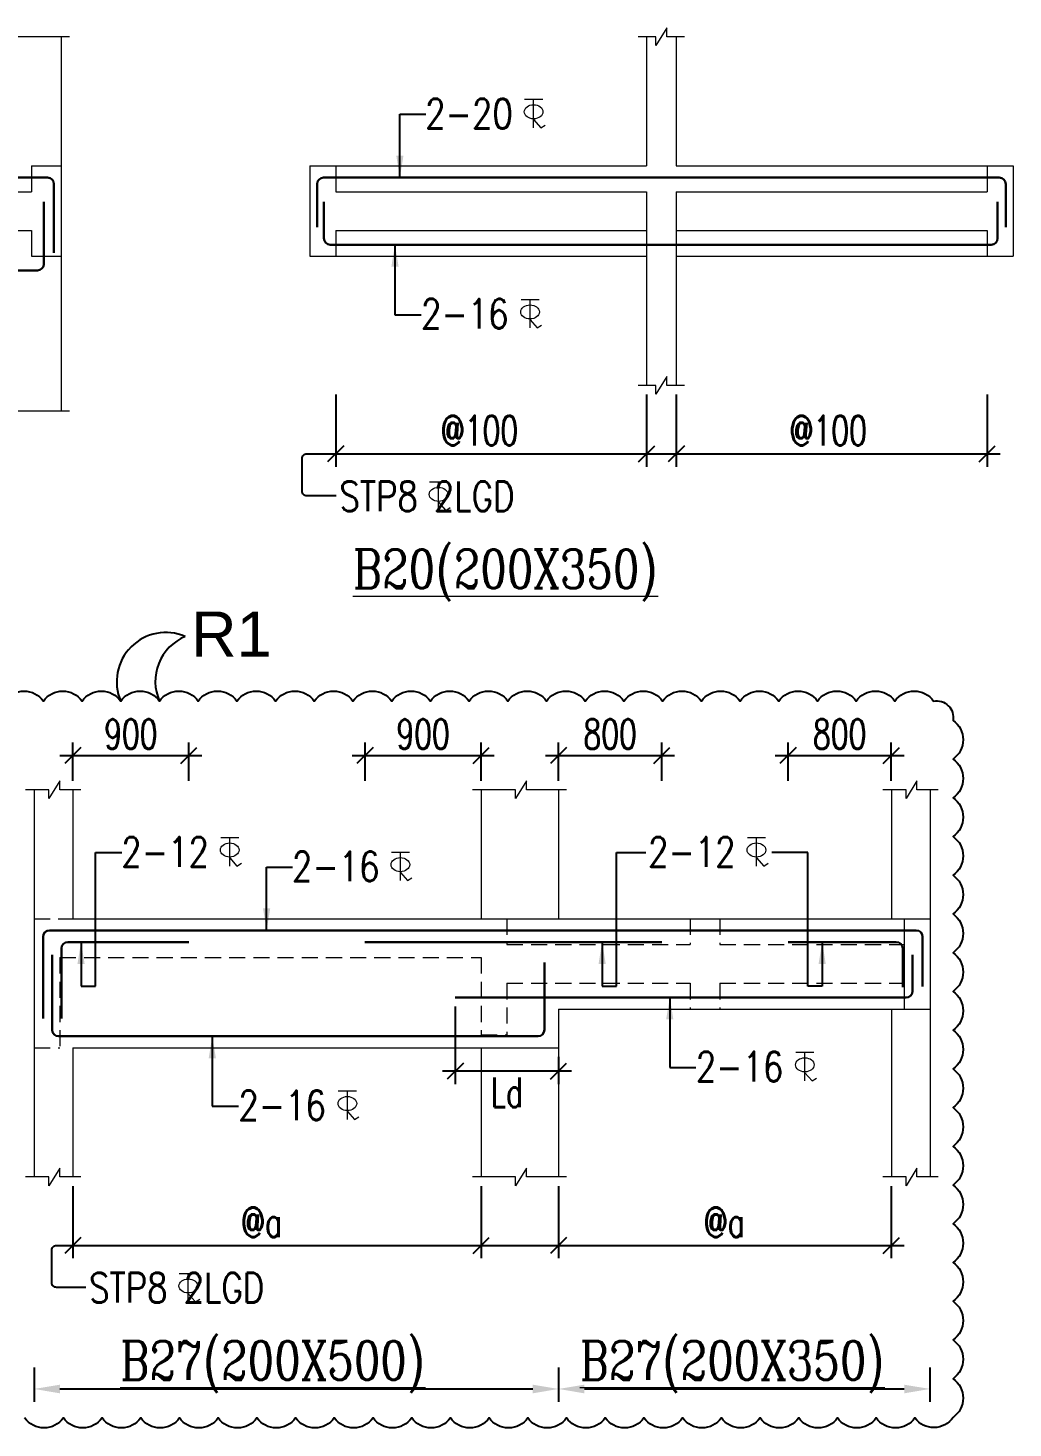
# Model space of a CAD drawing. Header units: millimetres. Extents: x 1255966 to 1543449, y 318653 to 465396.
# Drawn here: x 1501617 to 1509252, y 351651 to 362498 of the extents above; entities that cross this region are included whole.
import ezdxf

# ---------------------------------------------------------------- set-up
doc = ezdxf.new("R2010")
doc.units = ezdxf.units.MM
doc.header["$LTSCALE"] = 500
doc.header["$MEASUREMENT"] = 0
doc.header["$PDMODE"] = 34
doc.linetypes.add('HIDDEN', pattern=[0.375, 0.25, -0.125])
doc.layers.get('Defpoints').update_dxf_attribs({"lineweight": 0})
for name, color, linetype, lineweight in [('BEAM ELE', 2, 'Continuous', 15), ('DIM', 1, 'Continuous', 20), ('TAXT', 3, 'Continuous', 15), ('TEXT', 7, 'Continuous', 13), ('TEXT2', 3, 'Continuous', 15), ('TOWER AREA BEAM..', 3, 'Continuous', 20)]:
    doc.layers.add(name, color=color, linetype=linetype, lineweight=lineweight)
for name, color, linetype in [('CLOUD', 95, 'Continuous'), ('D', 10, 'Continuous'), ('ST DIM.', 1, 'Continuous'), ('STEEL', 1, 'Continuous')]:
    doc.layers.add(name, color=color, linetype=linetype)
doc.styles.add('2MM', font='romans.shx', dxfattribs={"width": 0.7})
doc.styles.add('3mm', font='arial.ttf')
doc.styles.add('BHTESHT$0$HSCC2', font='romanc.shx')
doc.styles.add('haider', font='romans.shx')
doc.dimstyles.new('SHUIB MOD.', dxfattribs={"dimtxt": 230, "dimasz": 130, "dimexe": 100, "dimexo": 70, "dimgap": 50, "dimtad": 2, "dimdec": 0, "dimzin": 4, "dimdsep": 46, "dimtxsty": '2MM', "dimblk": 'OBLIQUE', "dimcen": 0.09, "dimdle": 100, "dimclrd": 1, "dimclre": 1, "dimclrt": 3, "dimadec": 0, "dimazin": 0, "dimtfac": 1, "dimtdec": 0, "dimtix": 1, "dimtmove": 2, "dimatfit": 3, "dimfxl": 100, "dimtolj": 1, "dimlwd": -1, "dimarcsym": 0})

# ---------------------------------------------------------------- blocks, each defined once
blk = doc.blocks.new('_Oblique')
at = {"color": 0, "linetype": 'ByBlock', "lineweight": -2}
blk.add_line((-0.5, -0.5), (0.5, 0.5), dxfattribs=at)
blk = doc.blocks.new('A$C76682FD6')
at = {"layer": 'TEXT', "color": 3, "ltscale": 0.2}
for p, q in [((143, 219, -1), (2, 219, -1)), ((72, 0, -1), (72, 219, -1)), ((72, 63, -1), (128, 0, -1)), ((128, 0, -1), (162, 21))]:
    blk.add_line(p, q, dxfattribs=at)
blk.add_ellipse((72, 124, -1), major_axis=(72.3, 0), ratio=0.753223, dxfattribs=at)
blk = doc.blocks.new('*D143')
at = {"layer": 'Defpoints', "color": 0, "ltscale": 100, "transparency": 16777216}
for p in [(1501964, 353596, 6), (1505129, 353596, 6), (1505129, 353066)]:
    blk.add_point(p, dxfattribs=at)
at = {"layer": 'ST DIM.', "color": 1, "lineweight": -2, "ltscale": 100, "transparency": 16777216}
for p, q in [((1501964, 353526), (1501964, 352966)), ((1505129, 353526), (1505129, 352966))]:
    blk.add_line(p, q, dxfattribs=at)
at = {"layer": 'ST DIM.', "color": 1, "ltscale": 100, "transparency": 16777216}
blk.add_line((1501864, 353066), (1505229, 353066), dxfattribs=at)
at = {"layer": 'ST DIM.', "color": 1, "ltscale": 100, "transparency": 16777216, "xscale": 125, "yscale": 125, "zscale": 125, "rotation": 180}
blk.add_blockref('_Oblique', (1501964, 353066), dxfattribs=at)
at = {"layer": 'ST DIM.', "color": 1, "ltscale": 100, "transparency": 16777216, "xscale": 125, "yscale": 125, "zscale": 125}
blk.add_blockref('_Oblique', (1505129, 353066), dxfattribs=at)
at = {"layer": 'ST DIM.', "color": 3, "ltscale": 100, "transparency": 16777216, "insert": (1503427, 353246), "char_height": 230, "attachment_point": 5, "style": '2MM'}
blk.add_mtext('\\A1;@a', dxfattribs=at)
blk = doc.blocks.new('*D144')
at = {"layer": 'Defpoints', "color": 0, "ltscale": 100, "transparency": 16777216}
for p in [(1505729, 353596, 6), (1508308, 353596, 6), (1508308, 353066)]:
    blk.add_point(p, dxfattribs=at)
at = {"layer": 'ST DIM.', "color": 1, "lineweight": -2, "ltscale": 100, "transparency": 16777216}
for p, q in [((1505729, 353526), (1505729, 352966)), ((1508308, 353526), (1508308, 352966))]:
    blk.add_line(p, q, dxfattribs=at)
at = {"layer": 'ST DIM.', "color": 1, "ltscale": 100, "transparency": 16777216}
blk.add_line((1505629, 353066), (1508408, 353066), dxfattribs=at)
at = {"layer": 'ST DIM.', "color": 1, "ltscale": 100, "transparency": 16777216, "xscale": 125, "yscale": 125, "zscale": 125, "rotation": 180}
blk.add_blockref('_Oblique', (1505729, 353066), dxfattribs=at)
at = {"layer": 'ST DIM.', "color": 1, "ltscale": 100, "transparency": 16777216, "xscale": 125, "yscale": 125, "zscale": 125}
blk.add_blockref('_Oblique', (1508308, 353066), dxfattribs=at)
at = {"layer": 'ST DIM.', "color": 3, "ltscale": 100, "transparency": 16777216, "insert": (1507013, 353246), "char_height": 230, "attachment_point": 5, "style": '2MM'}
blk.add_mtext('\\A1;@a', dxfattribs=at)
blk = doc.blocks.new('*D221')
at = {"layer": 'Defpoints', "color": 0, "ltscale": 100, "transparency": 16777216}
for p in [(1504002, 359729, 6), (1506412, 359729, 6), (1506412, 359199)]:
    blk.add_point(p, dxfattribs=at)
at = {"layer": 'ST DIM.', "color": 1, "lineweight": -2, "ltscale": 100, "transparency": 16777216}
for p, q in [((1504002, 359659), (1504002, 359099)), ((1506412, 359659), (1506412, 359099))]:
    blk.add_line(p, q, dxfattribs=at)
at = {"layer": 'ST DIM.', "color": 1, "ltscale": 100, "transparency": 16777216}
blk.add_line((1503902, 359199), (1506512, 359199), dxfattribs=at)
at = {"layer": 'ST DIM.', "color": 1, "ltscale": 100, "transparency": 16777216, "xscale": 125, "yscale": 125, "zscale": 125, "rotation": 180}
blk.add_blockref('_Oblique', (1504002, 359199), dxfattribs=at)
at = {"layer": 'ST DIM.', "color": 1, "ltscale": 100, "transparency": 16777216, "xscale": 125, "yscale": 125, "zscale": 125}
blk.add_blockref('_Oblique', (1506412, 359199), dxfattribs=at)
at = {"layer": 'ST DIM.', "color": 3, "ltscale": 100, "transparency": 16777216, "insert": (1505116, 359379), "char_height": 230, "attachment_point": 5, "style": '2MM'}
blk.add_mtext('\\A1;@100', dxfattribs=at)
blk = doc.blocks.new('*D222')
at = {"layer": 'Defpoints', "color": 0, "ltscale": 100, "transparency": 16777216}
for p in [(1506642, 359729, 6), (1509052, 359729, 6), (1509052, 359199)]:
    blk.add_point(p, dxfattribs=at)
at = {"layer": 'ST DIM.', "color": 1, "lineweight": -2, "ltscale": 100, "transparency": 16777216}
for p, q in [((1506642, 359659), (1506642, 359099)), ((1509052, 359659), (1509052, 359099))]:
    blk.add_line(p, q, dxfattribs=at)
at = {"layer": 'ST DIM.', "color": 1, "ltscale": 100, "transparency": 16777216}
blk.add_line((1506542, 359199), (1509152, 359199), dxfattribs=at)
at = {"layer": 'ST DIM.', "color": 1, "ltscale": 100, "transparency": 16777216, "xscale": 125, "yscale": 125, "zscale": 125, "rotation": 180}
blk.add_blockref('_Oblique', (1506642, 359199), dxfattribs=at)
at = {"layer": 'ST DIM.', "color": 1, "ltscale": 100, "transparency": 16777216, "xscale": 125, "yscale": 125, "zscale": 125}
blk.add_blockref('_Oblique', (1509052, 359199), dxfattribs=at)
at = {"layer": 'ST DIM.', "color": 3, "ltscale": 100, "transparency": 16777216, "insert": (1507819, 359379), "char_height": 230, "attachment_point": 5, "style": '2MM'}
blk.add_mtext('\\A1;@100', dxfattribs=at)
blk = doc.blocks.new('*D238')
at = {"layer": 'Defpoints', "color": 0, "ltscale": 100, "transparency": 16777216}
for p in [(1504929, 354986), (1505729, 354596), (1504929, 354416)]:
    blk.add_point(p, dxfattribs=at)
at = {"layer": 'ST DIM.', "color": 1, "lineweight": -2, "ltscale": 100, "transparency": 16777216}
for p, q in [((1504929, 354916), (1504929, 354316)), ((1505729, 354526), (1505729, 354316))]:
    blk.add_line(p, q, dxfattribs=at)
at = {"layer": 'ST DIM.', "color": 1, "ltscale": 100, "transparency": 16777216}
blk.add_line((1505829, 354416), (1504829, 354416), dxfattribs=at)
at = {"layer": 'ST DIM.', "color": 1, "ltscale": 100, "transparency": 16777216, "xscale": 125, "yscale": 125, "zscale": 125, "rotation": 180}
blk.add_blockref('_Oblique', (1504929, 354416), dxfattribs=at)
at = {"layer": 'ST DIM.', "color": 1, "ltscale": 100, "transparency": 16777216, "xscale": 125, "yscale": 125, "zscale": 125}
blk.add_blockref('_Oblique', (1505729, 354416), dxfattribs=at)
at = {"layer": 'ST DIM.', "color": 3, "ltscale": 100, "transparency": 16777216, "insert": (1505329, 354251), "char_height": 230, "attachment_point": 5, "style": '2MM'}
blk.add_mtext('\\A1;Ld', dxfattribs=at)
blk = doc.blocks.new('*D239')
at = {"layer": 'Defpoints', "color": 0, "ltscale": 100, "transparency": 16777216}
for p in [(1505729, 352189, 6), (1508608, 352189, 6), (1508608, 351954)]:
    blk.add_point(p, dxfattribs=at)
at = {"layer": 'ST DIM.', "color": 1, "lineweight": -2, "ltscale": 100, "transparency": 16777216}
for p, q in [((1505729, 352119), (1505729, 351854)), ((1508608, 352119), (1508608, 351854))]:
    blk.add_line(p, q, dxfattribs=at)
at = {"layer": 'ST DIM.', "color": 1, "ltscale": 100, "transparency": 16777216}
blk.add_line((1505929, 351954), (1508408, 351954), dxfattribs=at)
for points in [[(1505929, 351987), (1505929, 351920), (1505729, 351954)], [(1508408, 351987), (1508408, 351920), (1508608, 351954)]]:
    blk.add_solid(points, dxfattribs=at)
blk = doc.blocks.new('*D240')
at = {"layer": 'Defpoints', "color": 0, "ltscale": 100, "transparency": 16777216}
for p in [(1501664, 352189, 6), (1505729, 352189, 6), (1505729, 351954)]:
    blk.add_point(p, dxfattribs=at)
at = {"layer": 'ST DIM.', "color": 1, "lineweight": -2, "ltscale": 100, "transparency": 16777216}
for p, q in [((1501664, 352119), (1501664, 351854)), ((1505729, 352119), (1505729, 351854))]:
    blk.add_line(p, q, dxfattribs=at)
at = {"layer": 'ST DIM.', "color": 1, "ltscale": 100, "transparency": 16777216}
blk.add_line((1501864, 351954), (1505529, 351954), dxfattribs=at)
for points in [[(1501864, 351987), (1501864, 351920), (1501664, 351954)], [(1505529, 351987), (1505529, 351920), (1505729, 351954)]]:
    blk.add_solid(points, dxfattribs=at)
blk = doc.blocks.new('*D540')
at = {"layer": 'Defpoints', "color": 0, "ltscale": 100, "transparency": 16777216}
for p in [(1502864, 356862), (1501964, 356596), (1502864, 356596)]:
    blk.add_point(p, dxfattribs=at)
at = {"layer": 'ST DIM.', "color": 1, "lineweight": -2, "ltscale": 100, "transparency": 16777216}
for p, q in [((1501964, 356666), (1501964, 356962)), ((1502864, 356666), (1502864, 356962))]:
    blk.add_line(p, q, dxfattribs=at)
at = {"layer": 'ST DIM.', "color": 1, "ltscale": 100, "transparency": 16777216}
blk.add_line((1501864, 356862), (1502964, 356862), dxfattribs=at)
at = {"layer": 'ST DIM.', "color": 1, "ltscale": 100, "transparency": 16777216, "xscale": 125, "yscale": 125, "zscale": 125, "rotation": 180}
blk.add_blockref('_Oblique', (1501964, 356862), dxfattribs=at)
at = {"layer": 'ST DIM.', "color": 1, "ltscale": 100, "transparency": 16777216, "xscale": 125, "yscale": 125, "zscale": 125}
blk.add_blockref('_Oblique', (1502864, 356862), dxfattribs=at)
at = {"layer": 'ST DIM.', "color": 3, "ltscale": 100, "transparency": 16777216, "insert": (1502414, 357027), "char_height": 230, "attachment_point": 5, "style": '2MM'}
blk.add_mtext('\\A1;900', dxfattribs=at)
blk = doc.blocks.new('*D541')
at = {"layer": 'Defpoints', "color": 0, "ltscale": 100, "transparency": 16777216}
for p in [(1508308, 356862), (1507508, 356596), (1508308, 356596)]:
    blk.add_point(p, dxfattribs=at)
at = {"layer": 'ST DIM.', "color": 1, "lineweight": -2, "ltscale": 100, "transparency": 16777216}
for p, q in [((1507508, 356666), (1507508, 356962)), ((1508308, 356666), (1508308, 356962))]:
    blk.add_line(p, q, dxfattribs=at)
at = {"layer": 'ST DIM.', "color": 1, "ltscale": 100, "transparency": 16777216}
blk.add_line((1507408, 356862), (1508408, 356862), dxfattribs=at)
at = {"layer": 'ST DIM.', "color": 1, "ltscale": 100, "transparency": 16777216, "xscale": 125, "yscale": 125, "zscale": 125, "rotation": 180}
blk.add_blockref('_Oblique', (1507508, 356862), dxfattribs=at)
at = {"layer": 'ST DIM.', "color": 1, "ltscale": 100, "transparency": 16777216, "xscale": 125, "yscale": 125, "zscale": 125}
blk.add_blockref('_Oblique', (1508308, 356862), dxfattribs=at)
at = {"layer": 'ST DIM.', "color": 3, "ltscale": 100, "transparency": 16777216, "insert": (1507908, 357027), "char_height": 230, "attachment_point": 5, "style": '2MM'}
blk.add_mtext('\\A1;800', dxfattribs=at)
blk = doc.blocks.new('*D542')
at = {"layer": 'Defpoints', "color": 0, "ltscale": 100, "transparency": 16777216}
for p in [(1505129, 356862), (1504229, 356596), (1505129, 356596)]:
    blk.add_point(p, dxfattribs=at)
at = {"layer": 'ST DIM.', "color": 1, "lineweight": -2, "ltscale": 100, "transparency": 16777216}
for p, q in [((1504229, 356666), (1504229, 356962)), ((1505129, 356666), (1505129, 356962))]:
    blk.add_line(p, q, dxfattribs=at)
at = {"layer": 'ST DIM.', "color": 1, "ltscale": 100, "transparency": 16777216}
blk.add_line((1504129, 356862), (1505229, 356862), dxfattribs=at)
at = {"layer": 'ST DIM.', "color": 1, "ltscale": 100, "transparency": 16777216, "xscale": 125, "yscale": 125, "zscale": 125, "rotation": 180}
blk.add_blockref('_Oblique', (1504229, 356862), dxfattribs=at)
at = {"layer": 'ST DIM.', "color": 1, "ltscale": 100, "transparency": 16777216, "xscale": 125, "yscale": 125, "zscale": 125}
blk.add_blockref('_Oblique', (1505129, 356862), dxfattribs=at)
at = {"layer": 'ST DIM.', "color": 3, "ltscale": 100, "transparency": 16777216, "insert": (1504679, 357027), "char_height": 230, "attachment_point": 5, "style": '2MM'}
blk.add_mtext('\\A1;900', dxfattribs=at)
blk = doc.blocks.new('*D543')
at = {"layer": 'Defpoints', "color": 0, "ltscale": 100, "transparency": 16777216}
for p in [(1506529, 356862), (1505729, 356596), (1506529, 356596)]:
    blk.add_point(p, dxfattribs=at)
at = {"layer": 'ST DIM.', "color": 1, "lineweight": -2, "ltscale": 100, "transparency": 16777216}
for p, q in [((1505729, 356666), (1505729, 356962)), ((1506529, 356666), (1506529, 356962))]:
    blk.add_line(p, q, dxfattribs=at)
at = {"layer": 'ST DIM.', "color": 1, "ltscale": 100, "transparency": 16777216}
blk.add_line((1505629, 356862), (1506629, 356862), dxfattribs=at)
at = {"layer": 'ST DIM.', "color": 1, "ltscale": 100, "transparency": 16777216, "xscale": 125, "yscale": 125, "zscale": 125, "rotation": 180}
blk.add_blockref('_Oblique', (1505729, 356862), dxfattribs=at)
at = {"layer": 'ST DIM.', "color": 1, "ltscale": 100, "transparency": 16777216, "xscale": 125, "yscale": 125, "zscale": 125}
blk.add_blockref('_Oblique', (1506529, 356862), dxfattribs=at)
at = {"layer": 'ST DIM.', "color": 3, "ltscale": 100, "transparency": 16777216, "insert": (1506129, 357027), "char_height": 230, "attachment_point": 5, "style": '2MM'}
blk.add_mtext('\\A1;800', dxfattribs=at)

msp = doc.modelspace()

# ---------------------------------------------------------------- linework, layer by layer
at = {"layer": 'BEAM ELE', "color": 3}
for points in [[(1501937.9, 362429), (1501024.4, 362429), (1501024.4, 362497.7), (1500939.8, 362361), (1500939.8, 362429), (1499954.1, 362429)], [(1506704.3, 362429), (1506568.9, 362429), (1506568.9, 362497.7), (1506484.3, 362361), (1506484.3, 362429), (1506345.5, 362429)], [(1506704.3, 359729), (1506568.9, 359729), (1506568.9, 359797.7), (1506484.3, 359661), (1506484.3, 359729), (1506345.5, 359729)], [(1501937.9, 359529), (1501024.4, 359529), (1501024.4, 359597.7), (1500939.8, 359461), (1500939.8, 359529), (1499954.1, 359529)], [(1502026.2, 356596.5), (1501862.5, 356596.5), (1501862.5, 356665.1), (1501777.9, 356528.5), (1501777.9, 356596.5), (1501597.4, 356596.5)], [(1505791.2, 356596.5), (1505481.1, 356596.5), (1505481.1, 356665.1), (1505396.5, 356528.5), (1505396.5, 356596.5), (1505062.5, 356596.5)], [(1508671.1, 356596.5), (1508507.4, 356596.5), (1508507.4, 356665.1), (1508422.8, 356528.5), (1508422.8, 356596.5), (1508242.4, 356596.5)], [(1502026.2, 353596.5), (1501862.5, 353596.5), (1501862.5, 353665.1), (1501777.9, 353528.5), (1501777.9, 353596.5), (1501597.4, 353596.5)], [(1505791.2, 353596.5), (1505481.1, 353596.5), (1505481.1, 353665.1), (1505396.5, 353528.5), (1505396.5, 353596.5), (1505062.5, 353596.5)], [(1508671.1, 353596.5), (1508507.4, 353596.5), (1508507.4, 353665.1), (1508422.8, 353528.5), (1508422.8, 353596.5), (1508242.4, 353596.5)]]:
    msp.add_lwpolyline(points, dxfattribs=at)
at = {"layer": 'CLOUD', "color": 1}
msp.add_lwpolyline([(1501435.9, 357282.4, -0.5205671), (1501735.9, 357282.4, -0.5205671), (1502035.9, 357282.4, -0.5205671), (1502335.9, 357282.4, -0.5205671), (1502635.9, 357282.4, -0.5205671), (1502935.9, 357282.4, -0.5205671), (1503235.9, 357282.4, -0.5205671), (1503535.9, 357282.4, -0.5205671), (1503835.9, 357282.4, -0.5205671), (1504135.9, 357282.4, -0.5205671), (1504435.9, 357282.4, -0.5205671), (1504735.9, 357282.4, -0.5205671), (1505035.9, 357282.4, -0.5205671), (1505335.9, 357282.4, -0.5205671), (1505635.9, 357282.4, -0.5205671), (1505935.9, 357282.4, -0.5205671), (1506235.9, 357282.4, -0.5205671), (1506535.9, 357282.4, -0.5205671), (1506835.9, 357282.4, -0.5205671), (1507135.9, 357282.4, -0.5205671), (1507435.9, 357282.4, -0.5205671), (1507735.9, 357282.4, -0.5205671), (1508035.9, 357282.4, -0.5205671), (1508335.9, 357282.4, -0.5205671), (1508635.9, 357282.4, -0.5205671), (1508787, 357133.6, -0.5205671), (1508787, 356833.6, -0.5205671), (1508787, 356533.6, -0.5205671), (1508787, 356233.6, -0.5205671), (1508787, 355933.6, -0.5205671), (1508787, 355633.6, -0.5205671), (1508787, 355333.6, -0.5205671), (1508787, 355033.6, -0.5205671), (1508787, 354733.6, -0.5205671), (1508787, 354433.6, -0.5205671), (1508787, 354133.6, -0.5205671), (1508787, 353833.6, -0.5205671), (1508787, 353533.6, -0.5205671), (1508787, 353233.6, -0.5205671), (1508787, 352933.6, -0.5205671), (1508787, 352633.6, -0.5205671), (1508787, 352333.6, -0.5205671), (1508787, 352033.6, -0.5205671), (1508787, 351733.6, -0.5205671), (1508491, 351729.6, -0.5205671), (1508191, 351729.6, -0.5205671), (1507891, 351729.6, -0.5205671), (1507591, 351729.6, -0.5205671), (1507291, 351729.6, -0.5205671), (1506991, 351729.6, -0.5205671), (1506691, 351729.6, -0.5205671), (1506391, 351729.6, -0.5205671), (1506091, 351729.6, -0.5205671), (1505791, 351729.6, -0.5205671), (1505491, 351729.6, -0.5205671), (1505191, 351729.6, -0.5205671), (1504891, 351729.6, -0.5205671), (1504591, 351729.6, -0.5205671), (1504291, 351729.6, -0.5205671), (1503991, 351729.6, -0.5205671), (1503691, 351729.6, -0.5205671), (1503391, 351729.6, -0.5205671), (1503091, 351729.6, -0.5205671), (1502791, 351729.6, -0.5205671), (1502491, 351729.6, -0.5205671), (1502191, 351729.6, -0.5205671), (1501891, 351729.6, -0.5205671), (1501591, 351729.6, -0.5205671)], format="xyb", dxfattribs=at)
at = {"layer": 'CLOUD', "color": 1, "ltscale": 10}
for centre, radius, start, end in [((1502684.7, 357434), 380.4, 66.60145, 203.48553), ((1502978.7, 357435.8), 375.6, 112.36271, 204.10067)]:
    msp.add_arc(centre, radius, start, end, dxfattribs=at)
at = {"layer": 'ST DIM.', "elevation": -2.7}
for points in [[(1504004.8, 358873.4), (1503776.5, 358873.4, -0.4142136), (1503740.7, 358909.2), (1503740.7, 359162.7, -0.4142136), (1503776.5, 359198.5), (1507618.6, 359198.5)], [(1502064.8, 352740.8), (1501836.5, 352740.8, -0.4142136), (1501800.7, 352776.6), (1501800.7, 353030.2, -0.4142136), (1501836.5, 353065.9), (1506214, 353065.9)]]:
    msp.add_lwpolyline(points, format="xyb", dxfattribs=at)
at = {"layer": 'STEEL', "color": 4, "lineweight": 30, "ltscale": 10}
for p, q in [((1493129, 361339, -140.7), (1501768.3, 361339, -2346141.3)), ((1501818.1, 360755.3, -186.5), (1501818.1, 361289, -186.5)), ((1503857.9, 360955.3, -186.5), (1503857.9, 361289, -186.5)), ((1503907.9, 361339, -140.7), (1509145, 361339, -2346141.3)), ((1509194.9, 360955.3, -186.5), (1509194.9, 361289, -186.5)), ((1501740, 360669, -599978), (1501740, 361150.1, -599978)), ((1503909.8, 360869, -599978), (1503909.8, 361150.1, -599978)), ((1509132.2, 360869, -599978), (1509132.2, 361150.1, -599978)), ((1503959.8, 360819, -599942.4), (1509082.2, 360819, -2883032.6)), ((1493198.8, 360619, -599942.4), (1501690, 360619, -2883032.6)), ((1501733.8, 354822.8, -186.5), (1501733.8, 355456.5, -186.5)), ((1501783.8, 355506.5, -140.7), (1508501.5, 355506.5, -2346141.3)), ((1508551.3, 355072.6, -186.5), (1508551.3, 355456.5, -186.5)), ((1501876.4, 354822.8, -186.5), (1501876.4, 355366.5, -186.5)), ((1501926.4, 355416.5, -2617905.3), (1502863.5, 355416.5, -2792307)), ((1506528.5, 355416.5, -2682352.3), (1504228.5, 355416.5, -2763866.2)), ((1508347, 355416.5, -2617905.3), (1507508.5, 355416.5, -2647623.3)), ((1508397, 355066.1, -186.5), (1508397, 355366.5, -186.5)), ((1501803.9, 354736.5, -599978), (1501803.9, 355317.5, -599978)), ((1505620, 354736.5, 386678.6), (1505620, 355257.8, 386678.6)), ((1508473.2, 355036.5, -599978), (1508473.2, 355317.5, -599978)), ((1504928.6, 354986.5, -2157933.9), (1508423.2, 354986.5, -2883032.6)), ((1501853.9, 354686.5, -599942.4), (1505570, 354686.5, -1884477.6))]:
    msp.add_line(p, q, dxfattribs=at)
for centre, start, end in [((1501768.1, 361289, -186.5), 0, 90), ((1503907.9, 361289, -186.5), 90, 180), ((1509144.9, 361289, -186.5), 0, 90), ((1503959.8, 360869, -599978), 180, 270), ((1509082.2, 360869, -599978), 270, 0), ((1501690, 360669, -599978), 270, 0), ((1501783.8, 355456.5, -186.5), 90, 180), ((1508501.3, 355456.5, -186.5), 0, 90), ((1501926.4, 355366.5, -186.5), 90, 180), ((1508347, 355366.5, -186.5), 0, 90), ((1508423.2, 355036.5, -599978), 270, 0), ((1501853.9, 354736.5, -599978), 180, 270), ((1505570, 354736.5, 386678.6), 270, 0)]:
    msp.add_arc(centre, 50, start, end, dxfattribs=at)
at = {"layer": 'TOWER AREA BEAM..'}
for p, q in [((1501875.2, 362429), (1501875.2, 361429)), ((1506411.6, 362429), (1506411.6, 361429)), ((1506641.6, 362429), (1506641.6, 361429)), ((1501645.2, 361429, 0), (1501645.2, 361229, 0)), ((1501645.2, 361429), (1501875.2, 361429)), ((1501875.2, 361429), (1501875.2, 359529)), ((1503801.6, 361429), (1503801.6, 360729)), ((1503801.6, 361429), (1506411.6, 361429)), ((1504001.6, 361429), (1504001.6, 361229)), ((1506641.6, 361429), (1509251.6, 361429)), ((1509051.6, 361429), (1509051.6, 361229)), ((1509251.6, 361429), (1509251.6, 360729)), ((1500220.2, 361229), (1501645.2, 361229)), ((1504001.6, 361229), (1506411.6, 361229)), ((1506411.6, 361229), (1506411.6, 359729)), ((1506641.6, 361229), (1506641.6, 359729)), ((1506641.6, 361229), (1509051.6, 361229)), ((1500220.2, 360929), (1501645.2, 360929)), ((1501645.2, 360929), (1501645.2, 360729)), ((1504001.6, 360929), (1506411.6, 360929)), ((1504001.6, 360929), (1504001.6, 360729)), ((1506641.6, 360929), (1509051.6, 360929)), ((1509051.6, 360929), (1509051.6, 360729)), ((1501645.2, 360729, 0), (1501875.2, 360729, 0)), ((1503801.6, 360729), (1506411.6, 360729)), ((1506641.6, 360729), (1509251.6, 360729)), ((1501663.5, 356596.5), (1501663.5, 353596.5)), ((1501963.5, 356596.5), (1501963.5, 355596.5)), ((1505128.5, 356596.5), (1505128.5, 355596.5)), ((1505728.5, 356596.5), (1505728.5, 355596.5)), ((1508308.5, 356596.5), (1508308.5, 355596.5)), ((1508608.5, 356596.5), (1508608.5, 355596.5)), ((1501963.5, 355596.5), (1508608.5, 355596.5)), ((1508408.5, 355596.5), (1508408.5, 354896.5)), ((1508608.5, 355596.5), (1508608.5, 353596.5)), ((1505728.5, 354896.5), (1505728.5, 353596.5)), ((1505728.5, 354896.5), (1508608.5, 354896.5)), ((1508308.5, 354896.5), (1508308.5, 353596.5)), ((1501963.5, 354596.5), (1501963.5, 353596.5)), ((1501963.5, 354596.5), (1505728.5, 354596.5)), ((1505128.5, 354596.5), (1505128.5, 353596.5))]:
    msp.add_line(p, q, dxfattribs=at)
at = {"layer": 'TOWER AREA BEAM..', "linetype": 'HIDDEN'}
for p, q in [((1501663.5, 355596.5), (1501963.5, 355596.5)), ((1505328.5, 355596.5), (1505328.5, 355396.5)), ((1506748.5, 355596.5), (1506748.5, 355396.5)), ((1506978.5, 355596.5), (1506978.5, 355396.5)), ((1505328.5, 355396.5), (1506748.5, 355396.5)), ((1506978.5, 355396.5), (1508408.5, 355396.5)), ((1501863.5, 355296.5), (1501863.5, 354596.5)), ((1501863.5, 355296.5), (1505128.5, 355296.5)), ((1505128.5, 355296.5), (1505128.5, 354696.5)), ((1505328.5, 355096.5), (1506748.5, 355096.5)), ((1505328.5, 355096.5), (1505328.5, 354696.5)), ((1506748.5, 355096.5), (1506748.5, 354896.5)), ((1506978.5, 355096.5), (1506978.5, 354896.5)), ((1506978.5, 355096.5), (1508408.5, 355096.5)), ((1505128.5, 354696.5), (1505328.5, 354696.5)), ((1501663.5, 354596.5), (1501863.5, 354596.5))]:
    msp.add_line(p, q, dxfattribs=at)

# ---------------------------------------------------------------- block references
at = {"layer": 'DIM', "lineweight": 0}
for p in [(1505463.9, 361724.6, -22512), (1505436.1, 360173.7, -599957.5), (1504727.3, 358760.7, -2.2), (1503108.5, 356005.2, 1869101.5), (1507191, 356005.2, 1869101.5), (1504431.1, 355892, -22512), (1507565.9, 354341.2, 1959235.1), (1504020.1, 354041.2, -599957.5), (1502787.3, 352628.1, -2.2)]:
    msp.add_blockref('A$C76682FD6', p, dxfattribs=at)

# ---------------------------------------------------------------- texts
at = {"layer": 'CLOUD', "color": 1, "linetype": 'Continuous', "style": '3mm'}
msp.add_text('R1', height=350, dxfattribs=at).set_placement((1502880.5, 357627, 0))
at = {"layer": 'TAXT', "style": 'BHTESHT$0$HSCC2', "width": 0.8}
for s, p in [('%%UB20(200X350)', (1504134.7, 358157.2, 1175946.7)), ('%%UB27(200X500)', (1502331.8, 352024.6, 1175946.7)), ('%%UB27(200X350)', (1505893.4, 352024.6, 1175946.7))]:
    msp.add_text(s, height=300, dxfattribs=at).set_placement(p)
at = {"layer": 'TEXT2', "color": 3, "style": 'haider', "width": 0.8}
for s, p in [('2-20', (1504695.9, 361719.4, -22512.8)), ('2-16', (1504663.7, 360168.5, 1197983.4)), ('STP8 2LGD', (1504030.6, 358755.5, -3)), ('2-12', (1502340.5, 356000, 1869100.7)), ('2-12', (1506423, 356000, 1869100.7)), ('2-16', (1503663, 355886.8, -22512.8)), ('2-16', (1506793.5, 354336, 3757176)), ('2-16', (1503247.7, 354036, 1197983.4)), ('STP8 2LGD', (1502090.6, 352622.9, -3))]:
    msp.add_text(s, height=230, dxfattribs=at).set_placement(p)

# ---------------------------------------------------------------- dimensions: what is measured, and where the dimension line sits
at = {"layer": 'ST DIM.', "ltscale": 100}
for base, p1, p2, text, override, picture, middle in [((1506411.6, 359198.5, -6.3), (1504001.6, 359729), (1506411.6, 359729), '@100', {"dimasz": 125}, '*D221', (1505116, 359379, -6.3)), ((1509051.6, 359198.5, -6.3), (1506641.6, 359729), (1509051.6, 359729), '@100', {"dimasz": 125}, '*D222', (1507818.8, 359379, -6.3)), ((1505128.5, 353065.9, -6.3), (1501963.5, 353596.5), (1505128.5, 353596.5), '@a', {"dimasz": 125}, '*D143', (1503426.6, 353246.4, -6.3)), ((1508308.5, 353065.9, -6.3), (1505728.5, 353596.5), (1508308.5, 353596.5), '@a', {"dimasz": 125}, '*D144', (1507012.9, 353246.4, -6.3)), ((1505728.5, 351953.7, -6.3), (1501663.5, 352188.8), (1505728.5, 352188.8), ' ', {"dimasz": 200, "dimsah": 1}, '*D240', (1504128.4, 352134.2, -6.3)), ((1508608.5, 351953.7, -6.3), (1505728.5, 352188.8), (1508608.5, 352188.8), ' ', {"dimasz": 200, "dimsah": 1}, '*D239', (1507720.4, 352134.2, -6.3))]:
    dim = msp.add_linear_dim(base=base, p1=p1, p2=p2, text=text, dimstyle='SHUIB MOD.', override=override, dxfattribs=at)
    dim.commit()
    dim.dimension.update_dxf_attribs({"geometry": picture, "text_midpoint": middle, "dimtype": 160})
for base, p1, p2, picture, middle in [((1502863.5, 356862.4), (1501963.5, 356596.5), (1502863.5, 356596.5), '*D540', (1502413.5, 357027.4)), ((1505128.5, 356862.4), (1504228.5, 356596.5), (1505128.5, 356596.5), '*D542', (1504678.5, 357027.4)), ((1506528.5, 356862.4), (1505728.5, 356596.5), (1506528.5, 356596.5), '*D543', (1506128.5, 357027.4)), ((1508308.5, 356862.4), (1507508.5, 356596.5), (1508308.5, 356596.5), '*D541', (1507908.5, 357027.4))]:
    dim = msp.add_linear_dim(base=base, p1=p1, p2=p2, dimstyle='SHUIB MOD.', override={"dimasz": 125}, dxfattribs=at)
    dim.commit()
    dim.dimension.update_dxf_attribs({"geometry": picture, "text_midpoint": middle})
dim = msp.add_linear_dim(base=(1504928.6, 354415.6), p1=(1505728.5, 354596.5), p2=(1504928.6, 354986.5), text='Ld', dimstyle='SHUIB MOD.', override={"dimasz": 125}, dxfattribs=at)
dim.commit()
dim.dimension.update_dxf_attribs({"geometry": '*D238', "text_midpoint": (1505328.6, 354250.6)})

# ---------------------------------------------------------------- leaders
at = {"layer": 'D', "linetype": 'Continuous'}
for points in [[(1504499.2, 361339.1, -4484638.2), (1504499.2, 361829, -4484638.2), (1504699.2, 361829, -4484638.2)], [(1504461.3, 360819, -5062083.7), (1504461.3, 360276.3, -5062083.7), (1504663.4, 360276.3, -5062083.7)], [(1502028.1, 355416.5, -2593024.7), (1502028.1, 355074.1, -2593024.7), (1502139.3, 355074.1, -2593024.7), (1502139.3, 356109.7, -2593024.7), (1502343.8, 356109.7, -2593024.7)], [(1506067, 355416.5, -2593024.7), (1506067, 355074.1, -2593024.7), (1506178.2, 355074.1, -2593024.7), (1506178.2, 356109.7, -2593024.7), (1506406.4, 356109.7, -2593024.7)], [(1507772.5, 355416.5, -2593024.7), (1507772.5, 355074.1, -2593024.7), (1507661.3, 355074.1, -2593024.7), (1507661.3, 356109.7, -2593024.7), (1507382.1, 356109.7, -2593024.7)], [(1503466.4, 355506.5, -4484638.2), (1503466.4, 355996.5, -4484638.2), (1503666.3, 355996.5, -4484638.2)], [(1506591.1, 354986.5, -2502891), (1506591.1, 354443.7, -2502891), (1506793.2, 354443.7, -2502891)], [(1503045.3, 354686.5, -5062083.7), (1503045.3, 354143.7, -5062083.7), (1503247.4, 354143.7, -5062083.7)]]:
    msp.add_leader(points, dimstyle='SHUIB MOD.', override={"dimasz": 170, "dimtad": 0}, dxfattribs=at)

doc.saveas('drawing.dxf')
